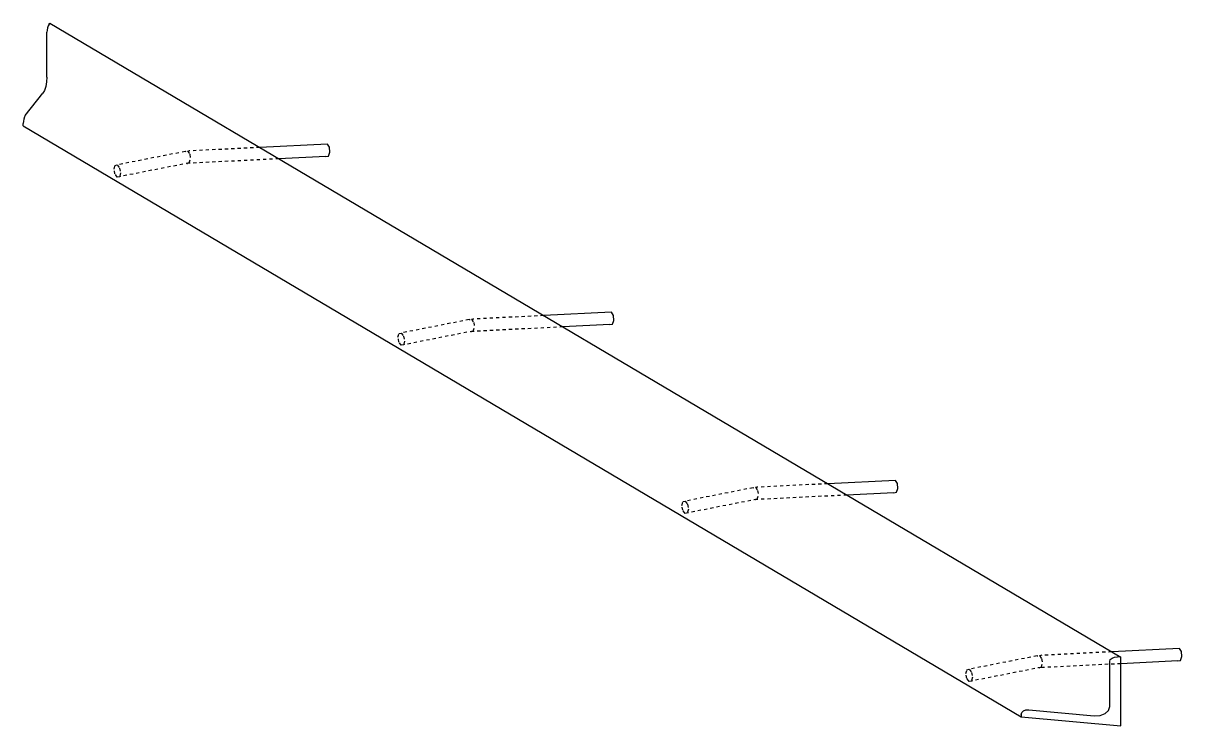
# Model space of a CAD drawing. Header units: millimetres. Extents: x 12 to 20615, y 2 to 445.
# Drawn here: x 12 to 726, y 12 to 445 of the extents above; entities that cross this region are included whole.
import ezdxf

# ---------------------------------------------------------------- set-up
doc = ezdxf.new("R2010")
doc.units = ezdxf.units.MM
doc.linetypes.add('DXK_LINE_DOT2', pattern=[3.9198, 1.9599, -1.9599])
doc.layers.add('STÅL', color=7, linetype='Continuous')

msp = doc.modelspace()

# ---------------------------------------------------------------- linework, layer by layer
at = {"layer": 'STÅL', "color": 2, "linetype": 'Continuous'}
for p, q in [((27.43, 443.69), (27.02, 442.45)), ((27.92, 444.57), (27.43, 443.69)), ((27.92, 444.57), (28.47, 445.27)), ((28.47, 445.27), (688.47, 54.29)), ((26.74, 441.03), (26.64, 439.64)), ((26.64, 411.92), (26.64, 439.64)), ((27.02, 442.45), (26.74, 441.03)), ((26.45, 409.16), (25.89, 406.31)), ((26.64, 411.92), (26.45, 409.16)), ((13.28, 388.29), (24.08, 402.07)), ((25.06, 403.83), (24.08, 402.07)), ((25.89, 406.31), (25.06, 403.83)), ((12.38, 386.17), (12.1, 384.75)), ((12.79, 387.41), (12.38, 386.17)), ((13.28, 388.29), (12.79, 387.41)), ((12.1, 384.75), (12, 383.37)), ((12, 381.96), (12, 383.37)), ((12, 381.96), (627, 17.63)), ((199.53, 370.7), (157.84, 368.63)), ((200.81, 368.75), (199.53, 370.7)), ((200.15, 363.35), (201.06, 365.7)), ((201.06, 365.7), (200.81, 368.75)), ((198.6, 363.07), (169.65, 361.63)), ((198.6, 363.07), (200.15, 363.35)), ((374.53, 267.03), (332.84, 264.96)), ((375.81, 265.08), (374.53, 267.03)), ((376.06, 262.03), (375.81, 265.08)), ((373.6, 259.4), (344.65, 257.96)), ((373.6, 259.4), (375.15, 259.68)), ((375.15, 259.68), (376.06, 262.03)), ((549.53, 163.36), (507.84, 161.29)), ((550.81, 161.41), (549.53, 163.36)), ((550.15, 156.01), (551.06, 158.36)), ((551.06, 158.36), (550.81, 161.41)), ((548.6, 155.73), (519.65, 154.29)), ((548.6, 155.73), (550.15, 156.01)), ((724.53, 59.69), (682.84, 57.62)), ((725.81, 57.74), (724.53, 59.69)), ((726.06, 54.69), (725.81, 57.74)), ((681.64, 51.62), (682, 52.85)), ((681.64, 23.9), (681.64, 51.62)), ((682, 52.85), (683.04, 53.82)), ((683.04, 53.82), (684.59, 54.39)), ((684.59, 54.39), (686.42, 54.47)), ((688.47, 54.29), (686.42, 54.47)), ((688.47, 12), (688.47, 54.29)), ((723.6, 52.06), (688.47, 50.32)), ((723.6, 52.06), (725.15, 52.34)), ((725.15, 52.34), (726.06, 54.69)), ((628.4, 21.24), (629.95, 21.81)), ((629.95, 21.81), (631.78, 21.89)), ((631.78, 21.89), (672.08, 18.2)), ((678.84, 19.51), (680.91, 21.45)), ((680.91, 21.45), (681.64, 23.9)), ((627, 19.04), (627.36, 20.27)), ((627, 19.04), (627, 17.63)), ((627, 17.63), (688.47, 12)), ((627.36, 20.27), (628.4, 21.24)), ((672.08, 18.2), (675.74, 18.37)), ((675.74, 18.37), (678.84, 19.51))]:
    msp.add_line(p, q, dxfattribs=at)
at = {"layer": 'STÅL', "color": 7, "linetype": 'DXK_LINE_DOT2'}
for p, q in [((111.81, 366.14), (69.99, 357.88)), ((111.81, 366.14), (112.39, 366.25)), ((113.3, 366.42), (114.19, 366.46)), ((113.3, 366.42), (114.64, 364.46)), ((157.84, 368.63), (114.19, 366.46)), ((114.64, 364.46), (115.06, 361.43)), ((68, 355.29), (68.58, 357.6)), ((68.58, 357.6), (70, 357.87)), ((70, 357.87), (71.41, 355.93)), ((114.31, 359.08), (71.41, 350.61)), ((112.94, 358.81), (113.26, 358.83)), ((169.65, 361.63), (113.26, 358.83)), ((114.31, 359.08), (115.06, 361.43)), ((68.58, 352.29), (68, 355.29)), ((70, 350.35), (68.58, 352.29)), ((71.41, 350.61), (70, 350.35)), ((71.41, 355.93), (72, 352.92)), ((72, 352.92), (71.41, 350.61)), ((332.84, 264.96), (289.19, 262.79)), ((286.81, 262.47), (244.99, 254.21)), ((286.81, 262.47), (287.39, 262.58)), ((344.65, 257.96), (288.26, 255.16)), ((288.3, 262.75), (289.19, 262.79)), ((288.3, 262.75), (289.64, 260.79)), ((289.31, 255.41), (290.06, 257.76)), ((289.64, 260.79), (290.06, 257.76)), ((243, 251.62), (243.58, 253.93)), ((243.58, 248.62), (243, 251.62)), ((243.58, 253.93), (245, 254.2)), ((245, 254.2), (246.41, 252.26)), ((289.31, 255.41), (246.41, 246.94)), ((246.41, 252.26), (247, 249.25)), ((287.94, 255.14), (288.26, 255.16)), ((245, 246.68), (243.58, 248.62)), ((246.41, 246.94), (245, 246.68)), ((247, 249.25), (246.41, 246.94)), ((461.81, 158.8), (419.99, 150.54)), ((461.81, 158.8), (462.39, 158.91)), ((463.3, 159.08), (464.19, 159.12)), ((463.3, 159.08), (464.64, 157.13)), ((507.84, 161.29), (464.19, 159.12)), ((464.64, 157.13), (465.06, 154.09)), ((418, 147.95), (418.58, 150.26)), ((418.58, 150.26), (420, 150.53)), ((420, 150.53), (421.41, 148.59)), ((464.31, 151.74), (421.41, 143.27)), ((462.94, 151.47), (463.26, 151.49)), ((519.65, 154.29), (463.26, 151.49)), ((464.31, 151.74), (465.06, 154.09)), ((418.58, 144.95), (418, 147.95)), ((420, 143.01), (418.58, 144.95)), ((421.41, 143.27), (420, 143.01)), ((421.41, 148.59), (422, 145.58)), ((422, 145.58), (421.41, 143.27)), ((682.84, 57.62), (639.19, 55.45)), ((636.81, 55.13), (594.99, 46.87)), ((636.81, 55.13), (637.39, 55.24)), ((688.47, 50.32), (638.26, 47.82)), ((638.3, 55.41), (639.19, 55.45)), ((638.3, 55.41), (639.64, 53.46)), ((639.31, 48.07), (640.06, 50.42)), ((639.64, 53.46), (640.06, 50.42)), ((593, 44.28), (593.58, 46.59)), ((593.58, 41.28), (593, 44.28)), ((593.58, 46.59), (595, 46.86)), ((595, 46.86), (596.41, 44.92)), ((639.31, 48.07), (596.41, 39.6)), ((596.41, 44.92), (597, 41.91)), ((637.94, 47.8), (638.26, 47.82)), ((595, 39.34), (593.58, 41.28)), ((596.41, 39.6), (595, 39.34)), ((597, 41.91), (596.41, 39.6))]:
    msp.add_line(p, q, dxfattribs=at)

doc.saveas('drawing.dxf')
